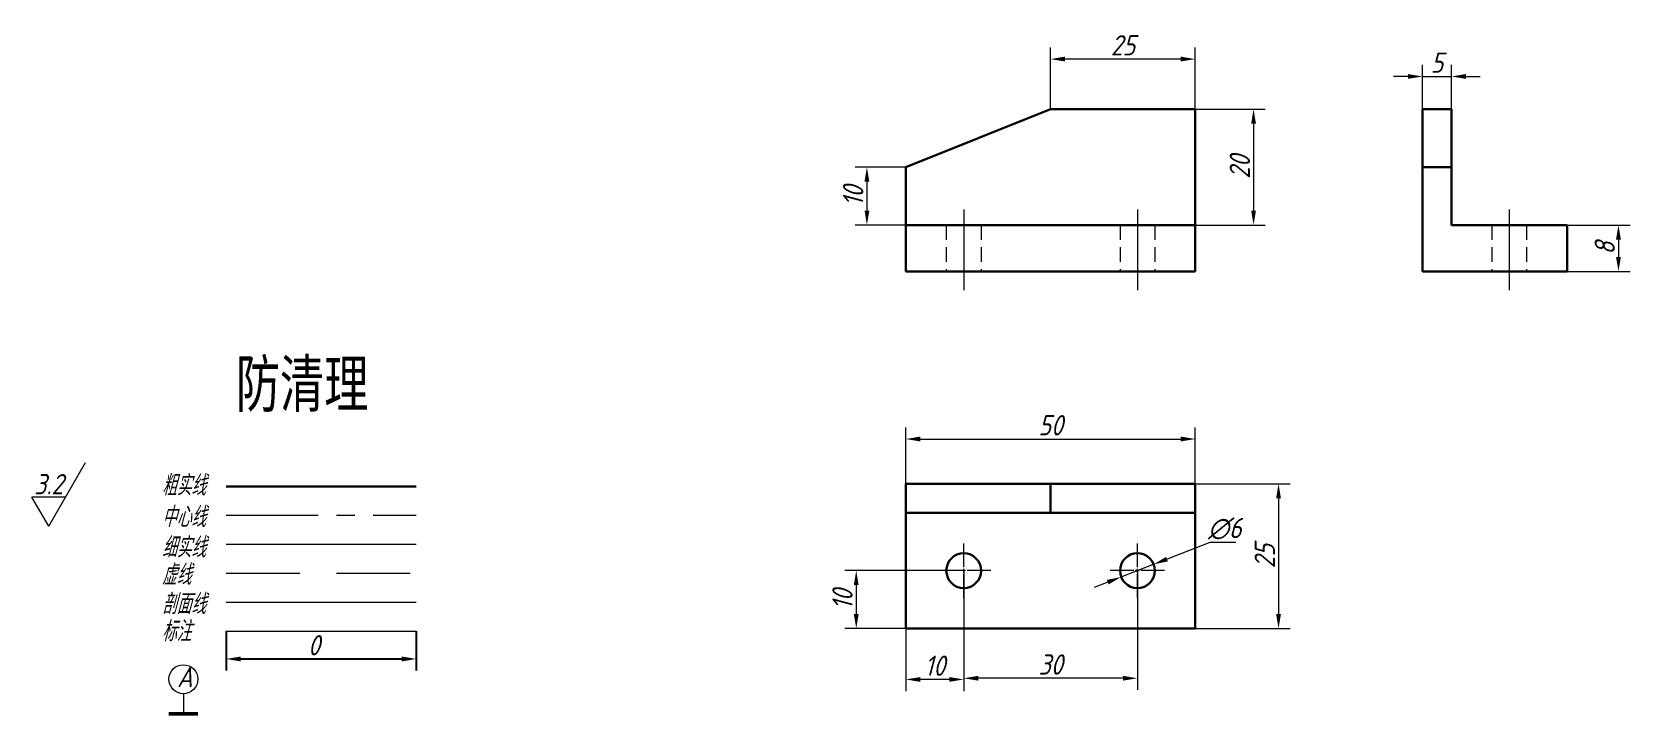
# Model space of a CAD drawing. Header units: millimetres. Extents: x 237 to 513, y 209 to 326.
import ezdxf
from ezdxf.enums import TextEntityAlignment as Align

# ---------------------------------------------------------------- set-up
doc = ezdxf.new("R2010")
doc.units = ezdxf.units.MM
for name, pattern in [('CENTER', [50.8, 31.75, -6.35, 6.35, -6.35]), ('CENTER2', [28.575, 19.05, -3.175, 3.175, -3.175]), ('DASHED', [19.05, 12.7, -6.35])]:
    doc.linetypes.add(name, pattern=pattern)
for name, color, linetype, lineweight in [('MD_可见', 2, 'Continuous', 30), ('MD_隐藏', 6, 'DASHED', 15), ('中心线', 1, 'CENTER', 15), ('中心线 @ 1', 1, 'CENTER', 15), ('剖面线', 8, 'Continuous', 15), ('剖面线 @ 1', 8, 'Continuous', 15), ('图层1', 1, 'CENTER', 15), ('图层2', 3, 'Continuous', 15), ('标注', 3, 'Continuous', 15), ('标注 @ 1', 3, 'Continuous', 15), ('粗实线', 2, 'Continuous', 30), ('粗实线 @ 1', 2, 'Continuous', 30), ('细实线', 4, 'Continuous', 15), ('细实线 @ 1', 4, 'Continuous', 15), ('虚线', 6, 'DASHED', 15), ('虚线 @ 1', 6, 'DASHED', 15)]:
    doc.layers.add(name, color=color, linetype=linetype, lineweight=lineweight)
doc.styles.add('GB3.5', font='gbeitc.shx', dxfattribs={"bigfont": 'gbcbig.shx'})
doc.styles.add('仿宋', font='', dxfattribs={"width": 0.7})
doc.styles.add('样式 1', font='gbeitc.shx', dxfattribs={"height": 3.5, "bigfont": 'gbcbig.shx'})
doc.styles.get('仿宋').set_extended_font_data('FangSong')
doc.dimstyles.new('参数化', dxfattribs={"dimtxt": 3.5, "dimasz": 2.5, "dimexe": 2, "dimexo": 0, "dimtad": 1, "dimtoh": 1, "dimdec": 3, "dimdsep": 46, "dimtxsty": 'GB3.5', "dimcen": 2.5, "dimclrd": 3, "dimclre": 3, "dimclrt": 256, "dimadec": 3, "dimazin": 2, "dimtfac": 1, "dimtdec": 3, "dimtmove": 0, "dimatfit": 3, "dimfxl": 0, "dimlwd": 15, "dimlwe": 15, "dimarcsym": 0})
doc.dimstyles.new('正常标注', dxfattribs={"dimtxt": 3.5, "dimasz": 2.5, "dimexe": 2, "dimexo": 0, "dimtad": 1, "dimtoh": 1, "dimdec": 3, "dimdsep": 46, "dimtxsty": 'GB3.5', "dimcen": 2.5, "dimadec": 3, "dimazin": 2, "dimtfac": 1, "dimtdec": 3, "dimtmove": 0, "dimatfit": 3, "dimfxl": 0, "dimarcsym": 0})

# ---------------------------------------------------------------- blocks, each defined once
blk = doc.blocks.new('*D2')
at = {"layer": 'Defpoints', "color": 0, "transparency": 16777216}
for p in [(270.51, 223.08), (303.34, 223.08), (303.34, 218.3)]:
    blk.add_point(p, dxfattribs=at)
at = {"layer": '标注', "color": 0, "lineweight": -2, "transparency": 16777216}
for p, q in [((270.51, 223.08), (270.51, 216.3)), ((303.34, 223.08), (303.34, 216.3)), ((273.01, 218.3), (300.84, 218.3))]:
    blk.add_line(p, q, dxfattribs=at)
at = {"layer": '标注', "color": 0, "transparency": 16777216}
for points in [[(273.01, 218.72), (273.01, 217.88), (270.51, 218.3)], [(300.84, 218.72), (300.84, 217.88), (303.34, 218.3)]]:
    blk.add_solid(points, dxfattribs=at)
at = {"layer": '标注', "color": 0, "transparency": 16777216, "insert": (285.65, 220.67), "char_height": 3.5, "attachment_point": 5, "style": 'GB3.5'}
blk.add_mtext('0', dxfattribs=at)
blk = doc.blocks.new('粗糙度3.2-3')
for p, q in [((0, 0), (6.35, 11)), ((0, 0), (-2.89, 5)), ((2.89, 5), (-2.89, 5))]:
    blk.add_line(p, q)
at = {"color": 7, "style": '样式 1'}
blk.add_attdef('3.2', text='', height=3.5, dxfattribs=at).set_placement((0, 5.5), align=Align.CENTER)
blk = doc.blocks.new('基准')
at = {"layer": '标注'}
blk.add_line((0, 3.5), (0, 0), dxfattribs=at)
at = {"layer": '标注', "lineweight": 50}
blk.add_line((-2.5, 0), (2.5, 0), dxfattribs=at)
at = {"layer": '标注'}
blk.add_circle((0, 6), 2.5, dxfattribs=at)
at = {"layer": '标注', "style": 'GB3.5'}
blk.add_attdef('A', (-1.11, 4.63), '', height=3.5, dxfattribs=at)
blk = doc.blocks.new('*U27')
at = {"layer": '细实线'}
ref = blk.add_blockref('基准', (263.11, 208.81), dxfattribs=at)
ref.add_attrib('A', 'A', (262.01, 213.43), dxfattribs={"layer": '标注 @ 1', "height": 3.5, "style": 'GB3.5'})
blk = doc.blocks.new('*U8')
at = {"layer": '图层1', "color": 0, "linetype": 'CENTER2', "transparency": 16777216}
for p, q in [((0, 0.6), (0, 4.68)), ((-4.68, 0), (-0.6, 0)), ((0.6, 0), (4.68, 0)), ((0, -4.68), (0, -0.6))]:
    blk.add_line(p, q, dxfattribs=at)
at = {"layer": '图层1', "color": 0, "linetype": 'Continuous', "transparency": 16777216}
for p, q in [((-0.3, 0), (0.3, 0)), ((0, -0.3), (0, 0.3))]:
    blk.add_line(p, q, dxfattribs=at)
blk = doc.blocks.new('*U9')
at = {"layer": '图层1', "color": 0, "linetype": 'CENTER2', "transparency": 16777216}
for p, q in [((0, 0.6), (0, 4.68)), ((-4.68, 0), (-0.6, 0)), ((0.6, 0), (4.68, 0)), ((0, -4.68), (0, -0.6))]:
    blk.add_line(p, q, dxfattribs=at)
at = {"layer": '图层1', "color": 0, "linetype": 'Continuous', "transparency": 16777216}
for p, q in [((-0.3, 0), (0.3, 0)), ((0, -0.3), (0, 0.3))]:
    blk.add_line(p, q, dxfattribs=at)
blk = doc.blocks.new('*U10')
at = {"layer": '图层1', "color": 0, "linetype": 'CENTER2', "ltscale": 10, "transparency": 16777216}
blk.add_line((0, 6.68), (0, -7.25), dxfattribs=at)
blk = doc.blocks.new('*U11')
at = {"layer": '图层1', "color": 0, "linetype": 'CENTER2', "ltscale": 10, "transparency": 16777216}
blk.add_line((0, 6.68), (0, -7.25), dxfattribs=at)
blk = doc.blocks.new('*U12')
at = {"layer": '图层1', "color": 0, "linetype": 'CENTER2', "ltscale": 10, "transparency": 16777216}
blk.add_line((0, 6.68), (0, -7.25), dxfattribs=at)
blk = doc.blocks.new('*D14')
at = {"layer": 'Defpoints', "color": 0, "transparency": 16777216}
for p in [(502.12, 293.17), (502.12, 285.17), (510.98, 285.17)]:
    blk.add_point(p, dxfattribs=at)
at = {"layer": '图层2', "color": 3, "linetype": 'Continuous', "lineweight": 15, "transparency": 16777216}
for p, q in [((502.12, 293.17), (512.98, 293.17)), ((510.98, 290.67), (510.98, 287.67)), ((502.12, 285.17), (512.98, 285.17))]:
    blk.add_line(p, q, dxfattribs=at)
at = {"layer": '图层2', "color": 3, "transparency": 16777216}
for points in [[(510.56, 290.67), (511.4, 290.67), (510.98, 293.17)], [(510.56, 287.67), (511.4, 287.67), (510.98, 285.17)]]:
    blk.add_solid(points, dxfattribs=at)
at = {"layer": '图层2', "transparency": 16777216, "insert": (508.61, 289.17), "char_height": 3.5, "attachment_point": 5, "rotation": 90, "style": 'GB3.5'}
blk.add_mtext('8', dxfattribs=at)
blk = doc.blocks.new('*D15')
at = {"layer": 'Defpoints', "color": 0, "transparency": 16777216}
for p in [(412.89, 321.8), (412.89, 313.17), (437.89, 313.17)]:
    blk.add_point(p, dxfattribs=at)
at = {"layer": '图层2', "color": 3, "linetype": 'Continuous', "lineweight": 15, "transparency": 16777216}
for p, q in [((412.89, 313.17), (412.89, 323.8)), ((437.89, 313.17), (437.89, 323.8)), ((435.39, 321.8), (415.39, 321.8))]:
    blk.add_line(p, q, dxfattribs=at)
at = {"layer": '图层2', "color": 3, "transparency": 16777216}
for points in [[(415.39, 322.22), (415.39, 321.39), (412.89, 321.8)], [(435.39, 322.22), (435.39, 321.39), (437.89, 321.8)]]:
    blk.add_solid(points, dxfattribs=at)
at = {"layer": '图层2', "transparency": 16777216, "insert": (425.39, 324.18), "char_height": 3.5, "attachment_point": 5, "style": 'GB3.5'}
blk.add_mtext('25', dxfattribs=at)
blk = doc.blocks.new('*D16')
at = {"layer": 'Defpoints', "color": 0, "transparency": 16777216}
for p in [(437.89, 313.17), (437.89, 293.17), (447.95, 293.17)]:
    blk.add_point(p, dxfattribs=at)
at = {"layer": '图层2', "color": 3, "linetype": 'Continuous', "lineweight": 15, "transparency": 16777216}
for p, q in [((437.89, 313.17), (449.95, 313.17)), ((447.95, 310.67), (447.95, 295.67)), ((437.89, 293.17), (449.95, 293.17))]:
    blk.add_line(p, q, dxfattribs=at)
at = {"layer": '图层2', "color": 3, "transparency": 16777216}
for points in [[(447.54, 310.67), (448.37, 310.67), (447.95, 313.17)], [(447.54, 295.67), (448.37, 295.67), (447.95, 293.17)]]:
    blk.add_solid(points, dxfattribs=at)
at = {"layer": '图层2', "transparency": 16777216, "insert": (445.58, 303.17), "char_height": 3.5, "attachment_point": 5, "rotation": 90, "style": 'GB3.5'}
blk.add_mtext('20', dxfattribs=at)
blk = doc.blocks.new('*D17')
at = {"layer": 'Defpoints', "color": 0, "transparency": 16777216}
for p in [(397.89, 233.54), (427.89, 233.54), (397.89, 214.97)]:
    blk.add_point(p, dxfattribs=at)
at = {"layer": '图层2', "color": 3, "linetype": 'Continuous', "lineweight": 15, "transparency": 16777216}
for p, q in [((397.89, 233.54), (397.89, 212.97)), ((427.89, 233.54), (427.89, 212.97)), ((425.39, 214.97), (400.39, 214.97))]:
    blk.add_line(p, q, dxfattribs=at)
at = {"layer": '图层2', "color": 3, "transparency": 16777216}
for points in [[(400.39, 215.39), (400.39, 214.56), (397.89, 214.97)], [(425.39, 215.39), (425.39, 214.56), (427.89, 214.97)]]:
    blk.add_solid(points, dxfattribs=at)
at = {"layer": '图层2', "transparency": 16777216, "insert": (412.89, 217.35), "char_height": 3.5, "attachment_point": 5, "style": 'GB3.5'}
blk.add_mtext('30', dxfattribs=at)
blk = doc.blocks.new('*D18')
at = {"layer": 'Defpoints', "color": 0, "transparency": 16777216}
for p in [(397.89, 233.54), (387.89, 223.54), (387.89, 214.77)]:
    blk.add_point(p, dxfattribs=at)
at = {"layer": '图层2', "color": 3, "linetype": 'Continuous', "lineweight": 15, "transparency": 16777216}
for p, q in [((397.89, 233.54), (397.89, 212.77)), ((387.89, 223.54), (387.89, 212.77)), ((395.39, 214.77), (390.39, 214.77))]:
    blk.add_line(p, q, dxfattribs=at)
at = {"layer": '图层2', "color": 3, "transparency": 16777216}
for points in [[(390.39, 215.18), (390.39, 214.35), (387.89, 214.77)], [(395.39, 215.18), (395.39, 214.35), (397.89, 214.77)]]:
    blk.add_solid(points, dxfattribs=at)
at = {"layer": '图层2', "transparency": 16777216, "insert": (392.89, 217.14), "char_height": 3.5, "attachment_point": 5, "style": 'GB3.5'}
blk.add_mtext('10', dxfattribs=at)
blk = doc.blocks.new('*D13')
at = {"layer": 'Defpoints', "color": 0, "transparency": 16777216}
for p in [(397.89, 233.54), (379.33, 223.54), (387.89, 223.54)]:
    blk.add_point(p, dxfattribs=at)
at = {"layer": '图层2', "color": 3, "linetype": 'Continuous', "lineweight": 15, "transparency": 16777216}
for p, q in [((397.89, 233.54), (377.33, 233.54)), ((379.33, 231.04), (379.33, 226.04)), ((387.89, 223.54), (377.33, 223.54))]:
    blk.add_line(p, q, dxfattribs=at)
at = {"layer": '图层2', "color": 3, "transparency": 16777216}
for points in [[(378.91, 231.04), (379.74, 231.04), (379.33, 233.54)], [(378.91, 226.04), (379.74, 226.04), (379.33, 223.54)]]:
    blk.add_solid(points, dxfattribs=at)
at = {"layer": '图层2', "transparency": 16777216, "insert": (376.95, 228.54), "char_height": 3.5, "attachment_point": 5, "rotation": 90, "style": 'GB3.5'}
blk.add_mtext('10', dxfattribs=at)
blk = doc.blocks.new('*D19')
at = {"layer": 'Defpoints', "color": 0, "transparency": 16777216}
for p in [(387.89, 303.17), (381.17, 293.17), (387.89, 293.17)]:
    blk.add_point(p, dxfattribs=at)
at = {"layer": '图层2', "color": 3, "linetype": 'Continuous', "lineweight": 15, "transparency": 16777216}
for p, q in [((387.89, 303.17), (379.17, 303.17)), ((381.17, 300.67), (381.17, 295.67)), ((387.89, 293.17), (379.17, 293.17))]:
    blk.add_line(p, q, dxfattribs=at)
at = {"layer": '图层2', "color": 3, "transparency": 16777216}
for points in [[(380.76, 300.67), (381.59, 300.67), (381.17, 303.17)], [(380.76, 295.67), (381.59, 295.67), (381.17, 293.17)]]:
    blk.add_solid(points, dxfattribs=at)
at = {"layer": '图层2', "transparency": 16777216, "insert": (378.8, 298.17), "char_height": 3.5, "attachment_point": 5, "rotation": 90, "style": 'GB3.5'}
blk.add_mtext('10', dxfattribs=at)
blk = doc.blocks.new('*D20')
at = {"layer": 'Defpoints', "color": 0, "transparency": 16777216}
for p in [(430.68, 234.63), (425.09, 232.45)]:
    blk.add_point(p, dxfattribs=at)
at = {"layer": '图层2', "color": 3, "linetype": 'Continuous', "lineweight": 15, "transparency": 16777216}
for p, q in [((440.41, 238.41), (433.01, 235.53)), ((444.9, 238.41), (440.41, 238.41)), ((425.09, 232.45), (430.68, 234.63)), ((422.76, 231.54), (420.43, 230.64))]:
    blk.add_line(p, q, dxfattribs=at)
at = {"layer": '图层2', "color": 3, "transparency": 16777216}
for points in [[(432.86, 235.92), (433.17, 235.14), (430.68, 234.63)], [(422.61, 231.93), (422.91, 231.16), (425.09, 232.45)]]:
    blk.add_solid(points, dxfattribs=at)
at = {"layer": '图层2', "transparency": 16777216, "insert": (442.97, 240.78), "char_height": 3.5, "attachment_point": 5, "style": 'GB3.5'}
blk.add_mtext('∅6', dxfattribs=at)
blk = doc.blocks.new('*D21')
at = {"layer": 'Defpoints', "color": 0, "transparency": 16777216}
for p in [(482.12, 318.8), (477.12, 313.17), (482.12, 313.17)]:
    blk.add_point(p, dxfattribs=at)
at = {"layer": '图层2', "color": 3, "linetype": 'Continuous', "lineweight": 15, "transparency": 16777216}
for p, q in [((477.12, 313.17), (477.12, 320.8)), ((482.12, 313.17), (482.12, 320.8)), ((474.62, 318.8), (472.12, 318.8)), ((477.12, 318.8), (482.12, 318.8)), ((484.62, 318.8), (487.12, 318.8))]:
    blk.add_line(p, q, dxfattribs=at)
at = {"layer": '图层2', "color": 3, "transparency": 16777216}
for points in [[(474.62, 319.22), (474.62, 318.39), (477.12, 318.8)], [(484.62, 319.22), (484.62, 318.39), (482.12, 318.8)]]:
    blk.add_solid(points, dxfattribs=at)
at = {"layer": '图层2', "transparency": 16777216, "insert": (479.62, 321.18), "char_height": 3.5, "attachment_point": 5, "style": 'GB3.5'}
blk.add_mtext('5', dxfattribs=at)
blk = doc.blocks.new('*D22')
at = {"layer": 'Defpoints', "color": 0, "transparency": 16777216}
for p in [(437.89, 248.54), (437.89, 223.54), (452.27, 223.54)]:
    blk.add_point(p, dxfattribs=at)
at = {"layer": '图层2', "color": 3, "linetype": 'Continuous', "lineweight": 15, "transparency": 16777216}
for p, q in [((437.89, 248.54), (454.27, 248.54)), ((452.27, 246.04), (452.27, 226.04)), ((437.89, 223.54), (454.27, 223.54))]:
    blk.add_line(p, q, dxfattribs=at)
at = {"layer": '图层2', "color": 3, "transparency": 16777216}
for points in [[(451.85, 246.04), (452.68, 246.04), (452.27, 248.54)], [(451.85, 226.04), (452.68, 226.04), (452.27, 223.54)]]:
    blk.add_solid(points, dxfattribs=at)
at = {"layer": '图层2', "transparency": 16777216, "insert": (449.89, 236.04), "char_height": 3.5, "attachment_point": 5, "rotation": 90, "style": 'GB3.5'}
blk.add_mtext('25', dxfattribs=at)
blk = doc.blocks.new('*D23')
at = {"layer": 'Defpoints', "color": 0, "transparency": 16777216}
for p in [(437.89, 256.25), (387.89, 248.54), (437.89, 248.54)]:
    blk.add_point(p, dxfattribs=at)
at = {"layer": '图层2', "color": 3, "linetype": 'Continuous', "lineweight": 15, "transparency": 16777216}
for p, q in [((387.89, 248.54), (387.89, 258.25)), ((437.89, 248.54), (437.89, 258.25)), ((390.39, 256.25), (435.39, 256.25))]:
    blk.add_line(p, q, dxfattribs=at)
at = {"layer": '图层2', "color": 3, "transparency": 16777216}
for points in [[(390.39, 256.67), (390.39, 255.83), (387.89, 256.25)], [(435.39, 256.67), (435.39, 255.83), (437.89, 256.25)]]:
    blk.add_solid(points, dxfattribs=at)
at = {"layer": '图层2', "transparency": 16777216, "insert": (412.89, 258.63), "char_height": 3.5, "attachment_point": 5, "style": 'GB3.5'}
blk.add_mtext('50', dxfattribs=at)

msp = doc.modelspace()

# ---------------------------------------------------------------- linework, layer by layer
at = {"layer": 'MD_可见', "extrusion": (0, 1, 0)}
for p, q in [((412.8886, 313.1674), (387.8886, 303.1674)), ((437.8886, 313.1674), (412.8886, 313.1674)), ((437.8886, 293.1674), (437.8886, 313.1674)), ((477.1188, 303.1674), (477.1188, 313.1674)), ((477.1188, 313.1674), (482.1188, 313.1674)), ((482.1188, 313.1674), (482.1188, 303.1674)), ((387.8886, 303.1674), (387.8886, 293.1674)), ((482.1188, 303.1674), (477.1188, 303.1674)), ((477.1188, 303.1674), (477.1188, 285.1674)), ((482.1188, 303.1674), (482.1188, 293.1674)), ((387.8886, 293.1674), (437.8886, 293.1674)), ((387.8886, 293.1674), (387.8886, 285.1674)), ((437.8886, 293.1674), (437.8886, 285.1674)), ((482.1188, 293.1674), (502.1188, 293.1674)), ((502.1188, 293.1674), (502.1188, 285.1674)), ((437.8886, 285.1674), (387.8886, 285.1674)), ((502.1188, 285.1674), (477.1188, 285.1674))]:
    msp.add_line(p, q, dxfattribs=at)
at = {"layer": 'MD_可见'}
for p, q in [((387.8886, 248.5377), (412.8886, 248.5377)), ((387.8886, 243.5377), (387.8886, 248.5377)), ((412.8886, 248.5377), (412.8886, 243.5377)), ((437.8886, 248.5377), (412.8886, 248.5377)), ((437.8886, 248.5377), (437.8886, 243.5377)), ((412.8886, 243.5377), (387.8886, 243.5377)), ((387.8886, 243.5377), (387.8886, 223.5377)), ((437.8886, 243.5377), (412.8886, 243.5377)), ((437.8886, 223.5377), (437.8886, 243.5377)), ((387.8886, 223.5377), (437.8886, 223.5377))]:
    msp.add_line(p, q, dxfattribs=at)
at = {"layer": 'MD_可见', "extrusion": (0, 0, -1)}
for centre in [(-397.8886, 233.5377), (-427.8886, 233.5377)]:
    msp.add_circle(centre, 3, dxfattribs=at)
at = {"layer": 'MD_隐藏', "ltscale": 0.2, "extrusion": (0, 1, 0)}
for p, q in [((394.8886, 293.1674), (394.8886, 285.1674)), ((400.8886, 293.1674), (400.8886, 285.1674)), ((424.8886, 293.1674), (424.8886, 285.1674)), ((430.8886, 293.1674), (430.8886, 285.1674)), ((489.1188, 293.1674), (489.1188, 285.1674)), ((495.1188, 293.1674), (495.1188, 285.1674))]:
    msp.add_line(p, q, dxfattribs=at)
at = {"layer": '中心线', "ltscale": 0.5}
msp.add_line((270.5085, 243.0839), (303.3372, 243.0839), dxfattribs=at)
at = {"layer": '剖面线'}
msp.add_line((270.5085, 228.0839), (303.3372, 228.0839), dxfattribs=at)
at = {"layer": '标注'}
msp.add_line((270.5085, 223.0839), (303.3372, 223.0839), dxfattribs=at)
at = {"layer": '粗实线'}
msp.add_line((270.5085, 248.0839), (303.3372, 248.0839), dxfattribs=at)
at = {"layer": '细实线'}
msp.add_line((270.5085, 238.0839), (303.3372, 238.0839), dxfattribs=at)
at = {"layer": '虚线'}
msp.add_line((270.5085, 233.0839), (303.3372, 233.0839), dxfattribs=at)

# ---------------------------------------------------------------- block references
msp.add_blockref('*U27', (0, 0))
at = {"layer": '图层1', "linetype": 'CENTER2', "ltscale": 10}
for name, p in [('*U10', (397.8886, 289.1674)), ('*U11', (427.8886, 289.1674)), ('*U12', (492.1188, 289.1674))]:
    msp.add_blockref(name, p, dxfattribs=at)
at = {"layer": '图层1', "linetype": 'CENTER2', "extrusion": (0, 0, -1)}
for name, p in [('*U8', (-397.8886, 233.5377)), ('*U9', (-427.8886, 233.5377))]:
    msp.add_blockref(name, p, dxfattribs=at)
at = {"layer": '细实线'}
msp.add_blockref('粗糙度3.2-3', (239.8436, 241.2061), dxfattribs=at).add_auto_attribs({'3.2': '3.2'})

# ---------------------------------------------------------------- texts
at = {"layer": '中心线 @ 1', "ltscale": 0.5, "insert": (259.3888, 244.5602), "char_height": 3.5, "attachment_point": 1, "style": 'GB3.5'}
msp.add_mtext_dynamic_manual_height_columns('中心线', width=9.028469, gutter_width=17.5, heights=[0], dxfattribs=at)
at = {"layer": '剖面线 @ 1', "insert": (259.3888, 229.535), "char_height": 3.5, "attachment_point": 1, "style": 'GB3.5'}
msp.add_mtext_dynamic_manual_height_columns('剖面线', width=9.028469, gutter_width=17.5, heights=[3.693], dxfattribs=at)
at = {"layer": '标注', "insert": (272.159, 269.8009), "char_height": 8, "attachment_point": 1, "style": '仿宋'}
msp.add_mtext_dynamic_manual_height_columns('防清理', width=46.753773, gutter_width=17.5, heights=[14.4351], dxfattribs=at)
at = {"layer": '标注 @ 1', "insert": (259.3888, 224.8396), "char_height": 3.5, "attachment_point": 1, "style": 'GB3.5'}
msp.add_mtext_dynamic_manual_height_columns('标注', width=9.028469, gutter_width=17.5, heights=[0], dxfattribs=at)
at = {"layer": '粗实线 @ 1', "insert": (259.3888, 250.0068), "char_height": 3.5, "attachment_point": 1, "style": 'GB3.5'}
msp.add_mtext_dynamic_manual_height_columns('粗实线', width=9.028469, gutter_width=17.5, heights=[0], dxfattribs=at)
at = {"layer": '细实线 @ 1', "insert": (259.3888, 239.3014), "char_height": 3.5, "attachment_point": 1, "style": 'GB3.5'}
msp.add_mtext_dynamic_manual_height_columns('细实线', width=9.028469, gutter_width=17.5, heights=[0], dxfattribs=at)
at = {"layer": '虚线 @ 1', "insert": (259.3888, 234.606), "char_height": 3.5, "attachment_point": 1, "style": 'GB3.5'}
msp.add_mtext_dynamic_manual_height_columns('虚线', width=9.028469, gutter_width=17.5, heights=[0], dxfattribs=at)

# ---------------------------------------------------------------- dimensions: what is measured, and where the dimension line sits
at = {"layer": '图层2'}
for base, p1, p2, picture, middle in [((412.8886, 321.8035), (437.8886, 313.1674), (412.8886, 313.1674), '*D15', (425.3886, 324.1785)), ((482.1188, 318.8022), (477.1188, 313.1674), (482.1188, 313.1674), '*D21', (479.6188, 321.1772)), ((437.8886, 256.2501), (387.8886, 248.5377), (437.8886, 248.5377), '*D23', (412.8886, 258.6251)), ((387.8886, 214.7654), (397.8886, 233.5377), (387.8886, 223.5377), '*D18', (392.8886, 217.1404)), ((397.8886, 214.9737), (427.8886, 233.5377), (397.8886, 233.5377), '*D17', (412.8886, 217.3487))]:
    dim = msp.add_linear_dim(base=base, p1=p1, p2=p2, dimstyle='参数化', dxfattribs=at)
    dim.commit()
    dim.dimension.update_dxf_attribs({"geometry": picture, "text_midpoint": middle})
for base, p1, p2, picture, middle in [((447.9542, 293.1674), (437.8886, 313.1674), (437.8886, 293.1674), '*D16', (445.5792, 303.1674)), ((381.1724, 293.1674), (387.8886, 303.1674), (387.8886, 293.1674), '*D19', (378.7974, 298.1674)), ((510.9805, 285.1674), (502.1188, 293.1674), (502.1188, 285.1674), '*D14', (508.6055, 289.1674)), ((452.2657, 223.5377), (437.8886, 248.5377), (437.8886, 223.5377), '*D22', (449.8907, 236.0377)), ((379.3251, 223.5377), (397.8886, 233.5377), (387.8886, 223.5377), '*D13', (376.9501, 228.5377))]:
    dim = msp.add_linear_dim(base=base, p1=p1, p2=p2, angle=90, dimstyle='参数化', dxfattribs=at)
    dim.commit()
    dim.dimension.update_dxf_attribs({"geometry": picture, "text_midpoint": middle})
dim = msp.add_diameter_dim_2p(p1=(425.0927, 232.4502), p2=(430.6845, 234.6253), dimstyle='参数化', dxfattribs=at)
dim.commit()
dim.dimension.update_dxf_attribs({"geometry": '*D20', "text_midpoint": (442.9668, 238.4081), "dimtype": 163})
at = {"layer": '标注'}
dim = msp.add_linear_dim(base=(303.3372, 218.2997), p1=(270.5085, 223.0839), p2=(303.3372, 223.0839), text='0', dimstyle='正常标注', dxfattribs=at)
dim.commit()
dim.dimension.update_dxf_attribs({"geometry": '*D2', "text_midpoint": (285.648, 218.2997), "dimtype": 160})

doc.saveas('drawing.dxf')
